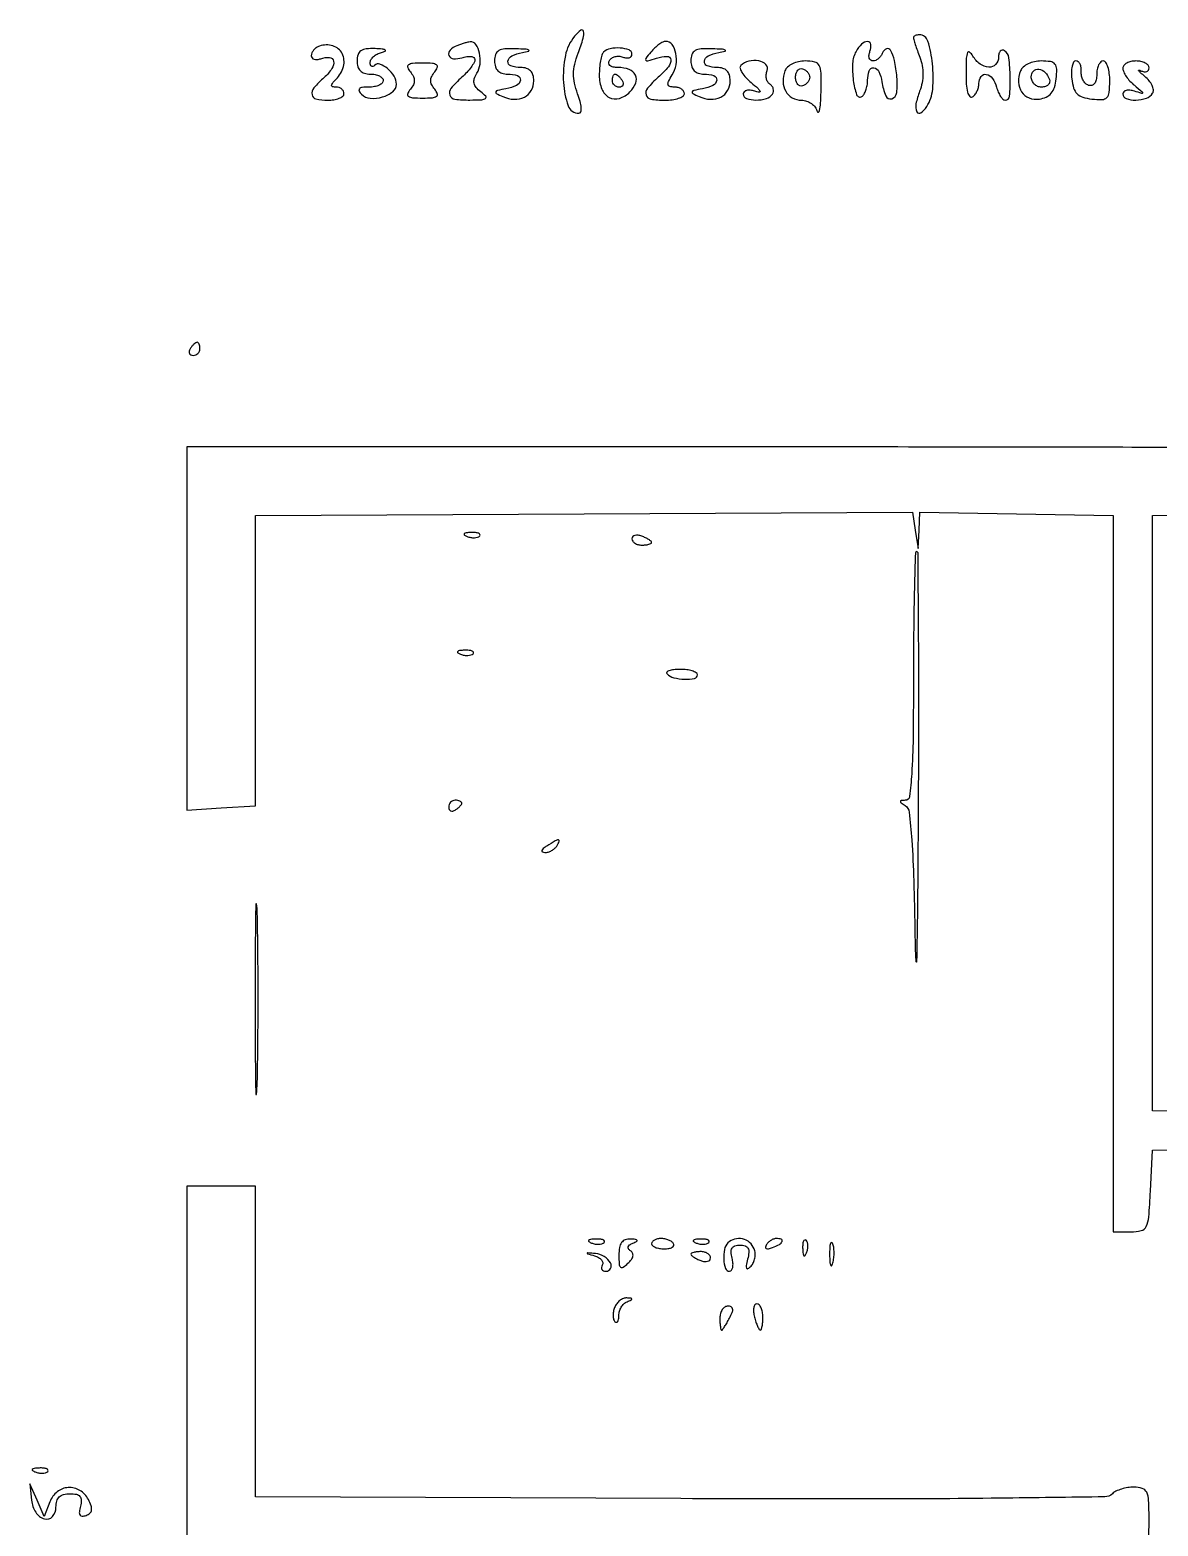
# Model space of a CAD drawing. Extents: x 11 to 385, y 23 to 483.
# Drawn here: x 11 to 183.4, y 254 to 482.7 of the extents above; entities that cross this region are included whole.
import ezdxf

# ---------------------------------------------------------------- set-up
doc = ezdxf.new("R2010")
doc.units = 0
doc.header["$MEASUREMENT"] = 0

msp = doc.modelspace()

# ---------------------------------------------------------------- linework, layer by layer
for points in [[(94.222895, 481.768572, 0.12466), (92.819582, 478.823624, 0.063368), (92.53044, 474.704375, 0.071471), (93.246184, 471.158691, 0.317274), (94.888385, 470, 0.338593), (95.17518, 470.219363, 0.082594), (95.238655, 470.851512, 0.050154), (95.079079, 471.810067, 0.023939), (94.693898, 473, -0.036), (94.215177, 474.610365, -0.057117), (94.06759, 476.039904, -0.055529), (94.246174, 477.494291, -0.031961), (94.763372, 479.184057, 0.014409), (95.553545, 481.475202, 0.128054), (95.604937, 482.532456, 0.553136), (95.178572, 482.6901, 0.055489)], [(55.25, 480.269359, 0.067646), (54.772128, 480.026189, 0.064296), (54.367188, 479.660717, 0.068987), (54.093163, 479.233591, 0.108589), (54, 478.809678, 0.168952), (54.119262, 478.466805, 0.150479), (54.431218, 478.252195, 0.107084), (54.90612, 478.209088, 0.060969), (55.467975, 478.349337, -0.109791), (56.787386, 478.545646, -0.343781), (57.41096, 477.983937, -0.196007), (57.165497, 476.84243, -0.059148), (55.976419, 475.478659, 0.031529), (54.410568, 473.870905, 0.217995), (54.114104, 472.839471, 0.311603), (54.723393, 472.19005, 0.053335), (56.5, 472, 0.038131), (57.457356, 472.073116, 0.057076), (58.265625, 472.29375, 0.074992), (58.817169, 472.617064, 0.226478), (59, 473, 0.119248), (58.907722, 473.381414, 0.100665), (58.6475, 473.70625, 0.092192), (58.25832, 473.924388, 0.081935), (57.8, 474, -0.051663), (57.257401, 474.056215, -0.354955), (57.1, 474.25, -0.180052), (57.222304, 474.578624, -0.018208), (57.8, 475.2, 0.131996), (58.921347, 477.145263, 0.183652), (58.717022, 479.125722, 0.206418), (57.297538, 480.315564, 0.157822)], [(76.25, 480.337719, 0.100001), (75.20077, 479.645989, 0.302794), (75.038565, 478.848079, 0.284451), (75.722044, 478.350736, 0.095821), (77, 478.5, -0.040043), (77.766516, 478.677284, -0.071415), (78.4125, 478.680293, -0.111926), (78.840583, 478.518743, -0.251888), (79, 478.222375, -0.131274), (78.875484, 477.756288, -0.027881), (78.4125, 477.046312, -0.027376), (77.765621, 476.259886, -0.023042), (77, 475.5, 0.031759), (75.345084, 473.799237, 0.269817), (75.160491, 472.791442, 0.282014), (75.942555, 472.165304, 0.033802), (78.25, 472.031803, 0.008468), (80.081673, 472.080759, 0.153254), (80.625876, 472.278051, 0.450437), (80.650545, 472.618068, 0.03649), (79.894092, 473.286683, -0.053383), (79.190364, 473.952277, -0.125886), (78.874472, 474.596132, -0.131772), (78.913794, 475.292958, -0.061162), (79.303239, 476.118957, 0.114646), (79.788977, 477.516739, 0.07912), (79.701957, 479.196607, 0.095683), (79.143519, 480.515774, 0.276826), (78.281385, 480.921053, 0.032666), (77.895687, 480.856431, 0.012082), (77.362344, 480.717133, 0.011914), (76.785866, 480.536617, 0.01406)], [(105.880287, 479.355754, 0.010585), (105.102452, 478.377083, 0.366552), (105.116742, 478.10411, 0.27989), (105.417524, 478.02087, 0.007877), (106.757842, 478.423142, -0.067351), (108.344987, 478.700218, -0.401292), (108.917128, 478.193426, -0.199878), (108.569784, 477.116147, -0.032204), (107, 475.5, 0.031458), (105.366815, 473.823585, 0.25208), (105.143984, 472.805966, 0.292177), (105.867782, 472.166048, 0.038879), (108, 472, 0.031626), (109.149251, 472.072766, 0.048861), (110.11875, 472.29375, 0.06271), (110.790443, 472.615738, 0.254951), (111, 473, 0.148982), (110.88379, 473.381357, 0.098773), (110.556886, 473.70625, 0.082154), (110.068236, 473.925328, 0.064471), (109.491526, 474, -0.059295), (108.773065, 474.085503, -0.29642), (108.507565, 474.366217, -0.166167), (108.583325, 474.873987, -0.020206), (109.149347, 475.867534, 0.100538), (109.730298, 477.421115, 0.087479), (109.700596, 479.160738, 0.10854), (109.119707, 480.505262, 0.241207), (108.15383, 481, 0.122004), (107.712614, 480.890713, 0.035143), (107.111039, 480.517003, 0.033095), (106.469506, 479.98504, 0.029911)], [(137.230582, 479.447544, 0.11549), (136.709467, 477.636976, 0.044463), (136.811008, 475.006545, 0.052528), (137.32174, 472.8487, 0.479054), (138.112002, 472.569221, 0.121285), (138.452994, 472.916801, 0.047999), (138.739151, 473.526984, 0.043843), (138.934319, 474.275806, 0.041857), (139, 475.059017, -0.083805), (139.244312, 476.506405, -0.348616), (139.94154, 476.948868, -0.266598), (140.726101, 476.381048, -0.069396), (141.180449, 474.828328, 0.058484), (141.762297, 472.666634, 0.392436), (142.680164, 472.231046, 0.296439), (143.446584, 473.160459, 0.051515), (143.471106, 475.549088, 0.025249), (143.106451, 478.07884, 0.085445), (142.51427, 479.632648, 0.364056), (141.876192, 479.856865, 0.220316), (141.279762, 479.25, -0.06722), (141.032632, 478.772118, -0.063745), (140.663773, 478.367188, -0.06838), (140.234364, 478.09309, -0.108313), (139.809678, 478, -0.173231), (139.467935, 478.122064, -0.149708), (139.255805, 478.440625, -0.105118), (139.216517, 478.925812, -0.059505), (139.361626, 479.5, 0.123123), (139.488642, 480.541156, 0.385503), (138.998919, 480.963182, 0.191045), (138.090082, 480.576625, 0.070341)], [(146, 481.5651, 0.073755), (146.041794, 481.283312, 0.004956), (146.286479, 480.504453, 0.007041), (146.601699, 479.579315, 0.005212), (146.975249, 478.5651, -0.045414), (147.332119, 477.288337, -0.046826), (147.447709, 475.981299, -0.046416), (147.318121, 474.665132, -0.04313), (146.947271, 473.361312, 0.040515), (146.389456, 471.438376, 0.161164), (146.53246, 470.234465, 0.471683), (147.147463, 470.076439, 0.094508), (148.03906, 471.02896, 0.119724), (148.938014, 473.691577, 0.04788), (148.905484, 477.56571, 0.047888), (148.20432, 481.028449, 0.330087), (146.893011, 482, 0.046733), (146.55122, 481.967984, 0.066699), (146.262322, 481.872248, 0.08682), (146.067431, 481.731221, 0.195222)], [(61, 478, 0.072254), (61.126841, 477.126841, 0.124864), (61.5, 476.5, 0.124864), (62.126841, 476.126841, 0.072254), (63, 476, -0.048028), (63.765418, 475.926307, -0.068025), (64.4125, 475.70625, -0.088204), (64.848523, 475.381882, -0.191087), (65, 475, -0.206135), (64.835413, 474.617743, -0.082944), (64.35375, 474.29375, -0.063259), (63.642198, 474.073425, -0.043509), (62.8, 474, 0.023345), (61.781275, 473.952409, 0.1746), (61.350302, 473.75, 0.338738), (61.305616, 473.415459, 0.06634), (61.699337, 472.900663, 0.180061), (63.014055, 472.299146, 0.089306), (64.863805, 472.494742, 0.094904), (66.441449, 473.301561, 0.231198), (67, 474.444943, 0.138182), (66.658277, 475.657831, 0.077735), (65.660112, 476.832348, 0.091424), (64.49741, 477.511861, 0.29079), (63.657991, 477.324657, -0.101436), (63.407318, 477.15927, -0.246187), (63.193285, 477.181121, -0.186262), (63.046782, 477.387212, -0.0625), (63, 477.760009, -0.140564), (63.129672, 478.212149, -0.071903), (63.514063, 478.666521, -0.062455), (64.080731, 479.054475, -0.055048), (64.75, 479.310674, 0.049066), (65.282394, 479.507227, 0.602595), (65.28821, 479.676084, 0.109045), (64.849555, 479.813383, 0.010989), (63.75, 479.883999, 0.034601), (62.385415, 479.847124, 0.126788), (61.57925, 479.554293, 0.169202), (61.145837, 478.965956, 0.075063)], [(82, 478, 0.072254), (82.126841, 477.126841, 0.124864), (82.5, 476.5, 0.124864), (83.126841, 476.126841, 0.072254), (84, 476, -0.080642), (85.495568, 475.757211, -0.353558), (85.944567, 475.055542, -0.262768), (85.364046, 474.249827, -0.064925), (83.75, 473.745492, 0.008269), (82.437676, 473.493484, 0.245429), (82.184188, 473.28529, 0.392267), (82.272589, 473.039913, 0.01417), (83.25, 472.568952, 0.090571), (85.008175, 472.13864, 0.132562), (86.559877, 472.459985, 0.150063), (87.611956, 473.471405, 0.127483), (88, 474.968615, 0.069898), (87.874653, 475.860875, 0.125268), (87.503862, 476.496077, 0.126698), (86.877988, 476.872206, 0.072395), (86, 477, -0.08094), (84.506674, 477.243334, -0.352691), (84.056783, 477.945843, -0.259516), (84.634855, 478.761821, -0.064168), (86.25, 479.294267, 0.014773), (87.22149, 479.51133, 0.674817), (87.24151, 479.659635, 0.114822), (86.826388, 479.783099, 0.004641), (85.25, 479.863818, 0.024383), (83.557998, 479.85218, 0.116792), (82.639227, 479.579844, 0.183857), (82.162495, 478.99803, 0.080876)], [(98.666667, 479.333333, 0.124971), (98.408216, 478.898972, 0.025381), (98.195833, 478.020989, 0.025302), (98.048948, 476.947565, 0.021353), (98, 475.801949, 0.093139), (98.395188, 473.69886, 0.177933), (99.518357, 472.427694, 0.203352), (101.074955, 472.281388, 0.120042), (102.695866, 473.267294, 0.103631), (103.566666, 474.599691, 0.209145), (103.517472, 475.828978, 0.192831), (102.561512, 476.697426, 0.089357), (100.881966, 477, -0.047757), (100.127908, 477.072187, -0.121131), (99.631575, 477.301001, -0.204154), (99.443696, 477.649065, -0.162858), (99.542134, 478.068174, -0.109884), (99.900093, 478.435515, -0.081902), (100.419289, 478.66489, -0.076891), (101.017004, 478.72431, -0.078162), (101.601151, 478.599558, 0.060487), (102.136572, 478.465361, 0.106442), (102.589088, 478.504982, 0.150241), (102.886291, 478.707295, 0.170338), (103, 479.031385, 0.310213), (102.555972, 479.678194, 0.074645), (101.216648, 479.975699, 0.066628), (99.686159, 479.878395, 0.148285)], [(112, 478, 0.072254), (112.126841, 477.126841, 0.124864), (112.5, 476.5, 0.124864), (113.126841, 476.126841, 0.072254), (114, 476, -0.080642), (115.495568, 475.757211, -0.353558), (115.944567, 475.055542, -0.262768), (115.364046, 474.249827, -0.064925), (113.75, 473.745492, 0.008269), (112.437676, 473.493484, 0.245429), (112.184188, 473.28529, 0.392267), (112.272589, 473.039913, 0.01417), (113.25, 472.568952, 0.090571), (115.008175, 472.13864, 0.132562), (116.559877, 472.459985, 0.150063), (117.611956, 473.471405, 0.127483), (118, 474.968615, 0.069898), (117.874653, 475.860875, 0.125268), (117.503862, 476.496077, 0.126698), (116.877988, 476.872206, 0.072395), (116, 477, -0.08094), (114.506674, 477.243334, -0.352691), (114.056783, 477.945843, -0.259516), (114.634855, 478.761821, -0.064168), (116.25, 479.294267, 0.014773), (117.22149, 479.51133, 0.674817), (117.24151, 479.659635, 0.114822), (116.826388, 479.783099, 0.004641), (115.25, 479.863818, 0.024383), (113.557998, 479.85218, 0.116792), (112.639227, 479.579844, 0.183857), (112.162495, 478.99803, 0.080876)], [(119.621616, 477.288283, 0.269452), (119.51351, 476.880254, 0.070308), (119.793137, 476.23298, 0.051916), (120.377209, 475.467717, 0.032129), (121.20495, 474.695196, -0.008728), (122.262272, 473.797145, -0.114885), (122.558676, 473.382354, -0.579408), (122.432822, 473.219724, -0.043151), (121.75, 473.375528, 0.049145), (121.0797, 473.520061, 0.085866), (120.514062, 473.4877, 0.129387), (120.141601, 473.291035, 0.209915), (120, 472.968615, 0.319763), (120.495921, 472.272453, 0.081274), (121.943033, 472.023074, 0.071819), (123.544962, 472.240544, 0.186855), (124.457295, 472.930902, 0.103611), (124.60242, 473.332096, 0.098908), (124.577909, 473.764931, 0.096804), (124.387421, 474.162562, 0.094647), (124.059986, 474.462927, -0.125083), (123.730973, 474.803354, -0.08122), (123.538534, 475.318688, -0.072801), (123.508172, 475.92591, -0.06786), (123.650663, 476.532025, 0.297385), (123.455865, 477.438378, 0.149969), (122.376291, 478.004899, 0.105101), (120.838908, 477.968164, 0.138902)], [(126.361626, 476.5, 0.097366), (126.076809, 474.863244, 0.123362), (126.480956, 473.387546, 0.135776), (127.490751, 472.372283, 0.130279), (128.895291, 472, -0.083467), (129.677865, 471.868445, -0.073607), (130.41251, 471.485937, -0.075523), (130.988561, 470.918625, -0.09697), (131.310674, 470.25, 0.483558), (131.491212, 470.170593, 0.227697), (131.667734, 470.409375, 0.031619), (131.809317, 471.530563, 0.009495), (131.883999, 473.25, 0.010862), (131.891798, 476.146306, 0.11333), (131.605593, 477.292345, 0.221501), (130.913717, 477.834216, 0.057173), (129.468615, 478, 0.055002), (128.457712, 477.888458, 0.057561), (127.511741, 477.559375, 0.06413), (126.767801, 477.074238, 0.125259)], [(154.030409, 476.190983, 0.017976), (154.08082, 474.446565, 0.048049), (154.27984, 473.22006, 0.099885), (154.596808, 472.57381, 0.384779), (155, 472.5, 0.08825), (155.382836, 472.842344, 0.053305), (155.70625, 473.359775, 0.051278), (155.925833, 473.961978, 0.061875), (156, 474.559017, -0.152564), (156.335475, 475.632883, -0.300761), (157.130482, 475.95125, -0.1883), (158.084045, 475.332419, -0.092041), (158.710251, 474, 0.034464), (158.967966, 473.234334, 0.046292), (159.309743, 472.5875, 0.054541), (159.679304, 472.137524, 0.196012), (160.016631, 472, 0.390223), (160.683701, 472.614126, 0.02451), (160.78152, 475.525299, 0.025656), (160.583413, 478.489985, 0.228664), (159.9, 479.561803, 0.160868), (159.558923, 479.643311, 0.191006), (159.264375, 479.49668, 0.125259), (159.0652, 479.116158, 0.058314), (159, 478.559017, -0.193484), (158.560729, 477.466351, -0.217063), (157.514116, 477.049761, -0.148706), (156.169678, 477.531292, -0.101397), (155.080099, 478.75, 0.082085), (154.585929, 479.347269, 0.513423), (154.261509, 479.270323, 0.088374), (154.079339, 478.427927, 0.007407)], [(162.361626, 476.5, 0.097771), (162.058151, 474.747682, 0.142241), (162.527793, 473.261246, 0.156921), (163.672917, 472.352374, 0.125817), (165.245529, 472.179863, 0.072113), (166.300162, 472.488884, 0.111625), (167.051833, 473.061898, 0.098707), (167.542635, 473.95956, 0.047289), (167.816422, 475.25, 0.031119), (167.895669, 476.762688, 0.172339), (167.619733, 477.515805, 0.184891), (166.943644, 477.896307, 0.036757), (165.535038, 478, 0.05363), (164.498712, 477.888522, 0.05687), (163.531253, 477.559375, 0.063636), (162.772281, 477.074339, 0.127848)], [(170.183578, 475.25, 0.046929), (170.476032, 473.866688, 0.121406), (171, 473, 0.121406), (171.866688, 472.476032, 0.046929), (173.25, 472.183578, 0.032648), (174.814281, 472.106417, 0.194761), (175.551595, 472.41875, 0.173213), (175.91289, 473.181481, 0.024843), (176, 474.933578, 0.030926), (175.927269, 476.108319, 0.04793), (175.70625, 477.099238, 0.061214), (175.384449, 477.78722, 0.258275), (175, 478, 0.197505), (174.617971, 477.842969, 0.086035), (174.29375, 477.388021, 0.065972), (174.073574, 476.714077, 0.046036), (174, 475.916667, -0.052338), (173.914873, 475.105642, -0.110801), (173.652915, 474.534248, -0.162528), (173.248119, 474.258503, -0.154946), (172.75, 474.274295, -0.110135), (172.2828, 474.566248, -0.075877), (171.907986, 475.068171, -0.070813), (171.679515, 475.696866, -0.073015), (171.638889, 476.357629, 0.056241), (171.621292, 476.985949, 0.080413), (171.456356, 477.517553, 0.10434), (171.175715, 477.87233, 0.175164), (170.822467, 478, 0.269209), (170.479297, 477.800794, 0.072784), (170.240727, 477.192187, 0.053103), (170.131642, 476.303721, 0.032667)], [(178, 476.860243, 0.110521), (178.120301, 476.322647, 0.038874), (178.514062, 475.631737, 0.036314), (179.08034, 474.914484, 0.035196), (179.75, 474.278608, -0.002331), (180.910518, 473.313304, -0.221601), (181, 473.12132, -0.500939), (180.89057, 473.039503, -0.004461), (179.75, 473.38698, 0.049331), (179.079725, 473.527084, 0.085743), (178.514062, 473.491064, 0.128632), (178.141427, 473.292055, 0.209073), (178, 472.968615, 0.320303), (178.512087, 472.251248, 0.08834), (179.961848, 472.025219, 0.075713), (181.585214, 472.308391, 0.175104), (182.541121, 473.066535, 0.170223), (182.655438, 473.586625, 0.078281), (182.463171, 474.262639, 0.063962), (182.009204, 474.984977, 0.049594), (181.350138, 475.640692, -0.009951), (180.700353, 476.192058, -0.061522), (180.410665, 476.519456, -0.651612), (180.463425, 476.60483, -0.082966), (180.75, 476.51514, 0.069497), (181.228223, 476.351286, 0.130653), (181.632812, 476.379047, 0.172336), (181.899062, 476.589838, 0.140875), (182, 476.940983, 0.182172), (181.847664, 477.345219, 0.09101), (181.4125, 477.688914, 0.070927), (180.765275, 477.92177, 0.050979), (180, 478, 0.055038), (179.234922, 477.915528, 0.07465), (178.5875, 477.665196, 0.094147), (178.153176, 477.295104, 0.170972)], [(69.138321, 476.333333, -0.057146), (69.594924, 475.63421, -0.116622), (69.744889, 475, -0.116622), (69.594924, 474.36579, -0.057146), (69.138321, 473.666667, 0.075443), (68.739171, 473.003977, 0.348346), (68.85415, 472.602433, 0.140685), (69.476445, 472.380917, 0.015612), (71, 472.333333, 0.015612), (72.523555, 472.380917, 0.140685), (73.14585, 472.602433, 0.348346), (73.260829, 473.003977, 0.075443), (72.861679, 473.666667, -0.057146), (72.405076, 474.36579, -0.116622), (72.255111, 475, -0.116622), (72.405076, 475.63421, -0.057146), (72.861679, 476.333333, 0.075443), (73.260829, 476.996023, 0.348346), (73.14585, 477.397567, 0.140685), (72.523555, 477.619083, 0.015612), (71, 477.666667, 0.015612), (69.476445, 477.619083, 0.140685), (68.85415, 477.397567, 0.348346), (68.739171, 476.996023, 0.075443)], [(101.5, 475, -0.082592), (101.656512, 474.6179, -0.161196), (101.6254, 474.29375, -0.182303), (101.413961, 474.078288, -0.108972), (101.059017, 474, -0.093332), (100.654762, 474.076123, -0.09642), (100.311086, 474.29375, -0.099167), (100.081062, 474.618444, -0.105053), (100, 475, -0.042167), (100.032345, 475.382849, -0.061769), (100.129539, 475.70625, -0.081139), (100.272352, 475.92554, -0.210953), (100.440983, 476, -0.151918), (100.65171, 475.934461, -0.038439), (100.933975, 475.70625, -0.035638), (101.231006, 475.382774, -0.029505)], [(130.15, 475.5, -0.102038), (130.069583, 475.110048, -0.070382), (129.834219, 474.723802, -0.066918), (129.485911, 474.399741, -0.073624), (129.075, 474.191667, -0.159683), (128.666526, 474.189601, -0.143818), (128.315781, 474.428177, -0.107546), (128.079656, 474.888977, -0.064908), (128, 475.5, -0.064908), (128.079656, 476.111023, -0.107546), (128.315781, 476.571823, -0.143818), (128.666526, 476.810399, -0.159683), (129.075, 476.808333, -0.073624), (129.485911, 476.600259, -0.066918), (129.834219, 476.276198, -0.070382), (130.069583, 475.889952, -0.102038)], [(166.770833, 475.1875, -0.134046), (166.795817, 474.735738, -0.144529), (166.585286, 474.348828, -0.119977), (166.158616, 474.089234, -0.077096), (165.583333, 474, -0.099038), (164.979073, 474.120875, -0.097945), (164.465104, 474.465104, -0.097945), (164.120875, 474.979073, -0.099038), (164, 475.583333, -0.190724), (164.346973, 476.459866, -0.244413), (165.153639, 476.742973, -0.165501), (166.122932, 476.250696, -0.113253)], [(35.5, 434, 0.082592), (35.343488, 433.6179, 0.161196), (35.3746, 433.29375, 0.182303), (35.586039, 433.078288, 0.108972), (35.940983, 433, 0.093332), (36.345238, 433.076123, 0.09642), (36.688914, 433.29375, 0.099167), (36.918938, 433.618444, 0.105053), (37, 434, 0.042167), (36.967655, 434.382849, 0.061769), (36.870461, 434.70625, 0.081139), (36.727648, 434.92554, 0.210953), (36.559017, 435, 0.151918), (36.34829, 434.934461, 0.038439), (36.066025, 434.70625, 0.035638), (35.768994, 434.382774, 0.029505)], [(77.8125, 405.316886, 0.051402), (78.359369, 405.160852, 0.05415), (78.916927, 405.123424, 0.060344), (79.402231, 405.202593, 0.126455), (79.729167, 405.395833, 0.296942), (79.77538, 405.614691, 0.208169), (79.592839, 405.799335, 0.077125), (79.112848, 405.910055, 0.028489), (78.416667, 405.921053, 0.018894), (77.670344, 405.862007, 0.168741), (77.37858, 405.720685, 0.470617), (77.395823, 405.538436, 0.054073)], [(103, 404.968615, 0.152681), (103.115494, 404.599211, 0.098158), (103.440625, 404.284531, 0.08088), (103.926468, 404.07223, 0.062722), (104.5, 404, 0.024748), (105.074824, 404.028469, 0.039339), (105.559375, 404.115447, 0.046727), (105.903916, 404.241071, 0.289661), (106, 404.393011, 0.222225), (105.912889, 404.579329, 0.030693), (105.559375, 404.839659, 0.030395), (105.074558, 405.112506, 0.02136), (104.5, 405.361626, 0.055937), (103.925634, 405.511135, 0.100118), (103.440625, 405.483616, 0.147206), (103.122486, 405.289193, 0.184534)], [(146, 384, -0.002909), (145.944842, 374.520505, -0.013502), (145.733351, 369.049796, -0.014518), (145.402767, 365.56847, -0.37493), (144.75, 364.984687, 0.022394), (144.136756, 364.949676, 0.377018), (144.009199, 364.812177, 0.248974), (144.112149, 364.605011, 0.013909), (144.728644, 364.188869, -0.227446), (145.354094, 363.185859, -0.009686), (145.743588, 358.913692, -0.011174), (146.049986, 352.69116, -0.003129), (146.250543, 342.954182, 0.018337), (146.38463, 340.327557, 0.944563), (146.524658, 340.331853, 0.004327), (146.665904, 348.321127, 0.000839), (146.771898, 362.75, 0.001164), (146.823435, 378.183887, 0.001942), (146.78612, 391.176562, 0.000152), (146.704085, 402.797413, 0.412059), (146.5, 403, 0.405736), (146.29586, 402.801701, 0.00068), (146.146875, 397.41875, 0.004111), (146.035932, 391.28552, 0.002466)], [(76.8125, 387.316886, 0.051402), (77.359369, 387.160852, 0.05415), (77.916927, 387.123424, 0.060344), (78.402231, 387.202593, 0.126455), (78.729167, 387.395833, 0.296942), (78.77538, 387.614691, 0.208169), (78.592839, 387.799335, 0.077125), (78.112848, 387.910055, 0.028489), (77.416667, 387.921053, 0.018894), (76.670344, 387.862007, 0.168741), (76.37858, 387.720685, 0.470617), (76.395823, 387.538436, 0.054073)], [(108.353704, 384.312962, 0.136759), (109.394868, 383.725694, 0.052637), (111.05393, 383.49772, 0.05645), (112.549797, 383.619756, 0.358417), (113, 384.167119, 0.264744), (112.817497, 384.487639, 0.058276), (112.216667, 384.755341, 0.046131), (111.355, 384.939479, 0.029593), (110.333333, 385, 0.024335), (109.355653, 384.952388, 0.059251), (108.651817, 384.798183, 0.146285), (108.336938, 384.571214, 0.376725)], [(75, 363.940983, 0.108972), (75.078288, 363.586039, 0.182303), (75.29375, 363.3746, 0.161196), (75.6179, 363.343488, 0.082592), (76, 363.5, 0.029505), (76.382774, 363.768994, 0.035638), (76.70625, 364.066025, 0.038439), (76.934461, 364.34829, 0.151918), (77, 364.559017, 0.210953), (76.92554, 364.727648, 0.081139), (76.70625, 364.870461, 0.061769), (76.382849, 364.967655, 0.042167), (76, 365, 0.105053), (75.618444, 364.918938, 0.099167), (75.29375, 364.688914, 0.09642), (75.076123, 364.345238, 0.093332)], [(90, 358, 0.027275), (89.445888, 357.597454, 0.147021), (89.239151, 357.292684, 0.37991), (89.327599, 357.095709, 0.102799), (89.690983, 357.015313, 0.074131), (90.192374, 357.083483, 0.053889), (90.713662, 357.298248, 0.054031), (91.175433, 357.618541, 0.075854), (91.5, 358, 0.034464), (91.886554, 358.734105, 0.541951), (91.758161, 358.931144, 0.136158), (91.281145, 358.798791, 0.008108)], [(45.435703, 334.5, 0.000987), (45.454464, 325.180655, 0.00515), (45.527812, 320.047027, 0.937222), (45.634292, 320.042744, 0.020409), (45.747807, 321.809027, 0.003639), (45.844619, 327.824996, 0.002213), (45.875816, 334.9365, 0.002218), (45.844253, 341.989301, 0.003919), (45.746768, 347.809027, 0.029954), (45.633974, 349.141028, 0.919461), (45.52665, 349.134527, 0.004847), (45.454086, 343.828441, 0.001005)], [(96.8125, 297.316886, 0.051402), (97.359369, 297.160852, 0.05415), (97.916927, 297.123424, 0.060344), (98.402231, 297.202593, 0.126455), (98.729167, 297.395833, 0.296942), (98.77538, 297.614691, 0.208169), (98.592839, 297.799335, 0.077125), (98.112848, 297.910055, 0.028489), (97.416667, 297.921053, 0.018894), (96.670344, 297.862007, 0.168741), (96.37858, 297.720685, 0.470617), (96.395823, 297.538436, 0.054073)], [(101, 295.460573, 0.015236), (101.041802, 294.089119, 0.196783), (101.259836, 293.637225, 0.346655), (101.641998, 293.612245, 0.036518), (102.389335, 294.210573, 0.047425), (102.906972, 294.791443, 0.108962), (103.142414, 295.324304, 0.16029), (103.088527, 295.775418, 0.144421), (102.776183, 296.128949, -0.101714), (102.468348, 296.423321, -0.229871), (102.420375, 296.734158, -0.169282), (102.642775, 297.036542, -0.055746), (103.136847, 297.300002, 0.023718), (103.709835, 297.559972, 0.438953), (103.757373, 297.731622, 0.232968), (103.5442, 297.864069, 0.013273), (102.75, 297.921053, 0.099948), (101.962045, 297.798617, 0.150925), (101.414511, 297.379803, 0.112721), (101.098215, 296.618437, 0.042336)], [(106, 297.214286, 0.223398), (106.14145, 296.913499, 0.076248), (106.565933, 296.659375, 0.057994), (107.188845, 296.486054, 0.0389), (107.926581, 296.428571, 0.039538), (108.631456, 296.484398, 0.085489), (109.144585, 296.659375, 0.161426), (109.385718, 296.917433, 0.251349), (109.367564, 297.214286, 0.106803), (109.077588, 297.515511, 0.051141), (108.601322, 297.769196, 0.04742), (108.028204, 297.941764, 0.049465), (107.440983, 298, 0.05256), (106.889664, 297.941884, 0.072414), (106.423289, 297.769196, 0.092326), (106.110023, 297.514141, 0.177669)], [(112.8125, 297.316886, 0.051402), (113.359369, 297.160852, 0.05415), (113.916927, 297.123424, 0.060344), (114.402231, 297.202593, 0.126455), (114.729167, 297.395833, 0.296942), (114.77538, 297.614691, 0.208169), (114.592839, 297.799335, 0.077125), (114.112848, 297.910055, 0.028489), (113.416667, 297.921053, 0.018894), (112.670344, 297.862007, 0.168741), (112.37858, 297.720685, 0.470617), (112.395823, 297.538436, 0.054073)], [(117.666667, 297.333333, 0.148359), (117.130768, 296.330628, 0.062963), (117.022319, 294.794849, 0.069717), (117.289335, 293.439172, 0.319532), (117.90638, 293, 0.24384), (118.210205, 293.157535, 0.106581), (118.392877, 293.5875, 0.070464), (118.424365, 294.233678, 0.040966), (118.289749, 295, -0.048325), (118.140287, 295.930877, -0.152876), (118.289105, 296.536964, -0.183508), (118.732603, 296.883759, -0.075308), (119.5, 297, -0.076059), (120.284606, 296.879952, -0.194053), (120.721439, 296.52162, -0.14946), (120.853454, 295.882638, -0.04072), (120.672581, 294.85595, 0.014405), (120.441745, 293.856441, 0.163596), (120.492068, 293.459667, 0.456411), (120.715714, 293.399219, 0.048294), (121.188732, 293.788732, 0.089367), (121.555797, 294.317136, 0.062824), (121.772585, 295.009616, 0.061337), (121.813819, 295.753251, 0.07496), (121.664167, 296.432783, 0.128396), (120.974797, 297.394742, 0.118556), (119.882946, 297.932425, 0.119877), (118.675852, 297.911859, 0.133216)], [(123.507079, 297.011454, 0.1144), (123.393111, 296.674071, 0.32948), (123.512472, 296.474315, 0.155351), (123.868281, 296.443138, 0.036408), (124.448062, 296.618443, 0.029964), (125.51997, 297.105273, 0.168622), (125.942608, 297.558518, 0.444011), (125.798253, 297.882327, 0.079093), (125.059017, 298, 0.088797), (124.65395, 297.927491, 0.053277), (124.21498, 297.709615, 0.051183), (123.810572, 297.389589, 0.061454)], [(129.078947, 296.416667, 0.018894), (129.137993, 295.670344, 0.168741), (129.279315, 295.37858, 0.470617), (129.461564, 295.395823, 0.054073), (129.683114, 295.8125, 0.051402), (129.839148, 296.359369, 0.05415), (129.876576, 296.916927, 0.060344), (129.797407, 297.402231, 0.126455), (129.604167, 297.729167, 0.296942), (129.385309, 297.77538, 0.208169), (129.200665, 297.592839, 0.077125), (129.089945, 297.112848, 0.028489)], [(133.194949, 295.5, 0.012823), (133.235556, 294.431793, 0.080377), (133.356533, 293.900903, 0.597527), (133.51666, 293.883358, 0.087174), (133.692991, 294.269032, 0.037336), (133.832894, 295.036634, 0.029507), (133.872264, 295.880008, 0.030339), (133.814405, 296.671085, 0.06278), (133.655937, 297.269032, 0.31318), (133.47713, 297.386009, 0.333666), (133.315079, 297.257153, 0.052471), (133.212705, 296.580113, 0.014395)], [(97.262243, 295.3669, -0.05636), (97.894712, 295.100518, -0.092617), (98.339019, 294.729358, -0.12997), (98.528869, 294.317207, -0.183712), (98.453226, 293.924318, 0.101241), (98.323895, 293.571964, 0.177693), (98.385339, 293.271518, 0.167471), (98.631536, 293.070182, 0.088638), (99.024316, 293, 0.277595), (99.730457, 293.424775, 0.262229), (99.709154, 294.269222, 0.12108), (98.74648, 295.244064, 0.113122), (97.417134, 295.692582, 0.001377), (96.26474, 295.805139, 0.315229), (96.175709, 295.75462, 0.459321), (96.208594, 295.680429, 0.001596)], [(112, 295.606989, 0.222225), (112.087111, 295.420671, 0.030693), (112.440625, 295.160341, 0.030395), (112.925442, 294.887494, 0.02136), (113.5, 294.638374, 0.055937), (114.074366, 294.488865, 0.100118), (114.559375, 294.516384, 0.147206), (114.877514, 294.710807, 0.184534), (115, 295.031385, 0.152681), (114.884506, 295.400789, 0.098158), (114.559375, 295.715469, 0.08088), (114.073532, 295.92777, 0.062722), (113.5, 296, 0.024748), (112.925176, 295.971531, 0.039339), (112.440625, 295.884553, 0.046727), (112.096084, 295.758929, 0.289661)], [(100.345077, 287.456872, 0.045168), (100.164704, 286.820352, 0.050128), (100.110032, 286.183873, 0.056457), (100.179658, 285.639794, 0.137182), (100.376461, 285.290205, 0.208648), (100.610988, 285.198159, 0.243994), (100.816836, 285.314935, 0.106677), (100.957153, 285.683705, 0.037777), (101, 286.25, -0.072204), (101.09334, 286.892993, -0.062877), (101.367188, 287.516393, -0.06555), (101.772005, 288.026936, -0.096788), (102.25, 288.337719, 0.01027), (102.89123, 288.611907, 0.30932), (102.97782, 288.754345, 0.36718), (102.873211, 288.864951, 0.011982), (102.218615, 288.921053, 0.11028), (101.684501, 288.835877, 0.071509), (101.139692, 288.523515, 0.066477), (100.667271, 288.040853, 0.068987)], [(116.428571, 285.833333, 0.012834), (116.446615, 285.130462, 0.021123), (116.502165, 284.538542, 0.016521), (116.580216, 284.080696, 0.356244), (116.679102, 284, 0.239573), (116.815794, 284.069483, 0.009665), (117.144258, 284.538542, 0.015117), (117.51665, 285.13075, 0.009928), (117.910803, 285.833333, 0.027809), (118.314791, 286.700912, 0.12972), (118.381446, 287.243702, 0.25027), (118.15877, 287.551509, 0.114004), (117.660272, 287.666667, 0.147121), (117.190563, 287.525401, 0.099055), (116.790384, 287.128125, 0.082795), (116.52061, 286.534202, 0.06538)], [(121.710251, 286, 0.016817), (121.938458, 285.233613, 0.025621), (122.192243, 284.5875, 0.023188), (122.439563, 284.102864, 0.269386), (122.616631, 284, 0.326917), (122.766282, 284.109555, 0.029396), (122.887385, 284.5875, 0.029316), (122.972329, 285.233356, 0.018041), (123, 286, 0.043375), (122.933456, 286.765641, 0.063112), (122.733751, 287.4125, 0.082769), (122.440102, 287.850443, 0.206609), (122.09362, 288, 0.24384), (121.789795, 287.842465, 0.106581), (121.607123, 287.4125, 0.070464), (121.575635, 286.766322, 0.040966)], [(11.8125, 262.316886, 0.051402), (12.359369, 262.160852, 0.05415), (12.916927, 262.123424, 0.060344), (13.402231, 262.202593, 0.126455), (13.729167, 262.395833, 0.296942), (13.77538, 262.614691, 0.208169), (13.592839, 262.799335, 0.077125), (13.112848, 262.910055, 0.028489), (12.416667, 262.921053, 0.018894), (11.670344, 262.862007, 0.168741), (11.37858, 262.720685, 0.470617), (11.395823, 262.538436, 0.054073)], [(11.259963, 258.010216, 0.118002), (11.899618, 256.149, 0.182707), (13.243761, 255.141061, 0.290457), (14.459442, 255.495068, 0.182506), (15, 256.926676, -0.067373), (15.126689, 257.862616, -0.132428), (15.505222, 258.505115, -0.130331), (16.1603, 258.876596, -0.064253), (17.116631, 259, -0.047969), (18.118867, 258.903627, -0.172073), (18.664488, 258.582076, -0.184185), (18.86418, 258.005035, -0.056222), (18.729816, 257.074818, 0.034793), (18.567481, 256.213178, 0.169116), (18.673598, 255.735044, 0.269508), (19.009552, 255.555493, 0.082871), (19.594871, 255.674779, 0.090318), (20.179855, 256.030668, 0.176836), (20.435031, 256.504451, 0.124129), (20.367329, 257.159379, 0.035364), (19.946502, 258.099961, 0.131869), (18.635493, 259.497053, 0.154816), (16.881718, 259.940674, 0.155123), (15.195501, 259.29202, 0.132478), (14.065628, 257.75), (13.195703, 255.5), (12.107814, 258), (11.019926, 260.5)]]:
    msp.add_lwpolyline(points, format="xyb", close=True)
for points in [[(196.024786, 418.747373, 0.003865), (173.831615, 418.95671, 0.000426), (122.968615, 419), (35, 419), (34.998637, 391.25), (34.997273, 363.5), (40.248637, 363.827581), (45.5, 364.155162), (45.5, 386.327581), (45.5, 408.5), (95.682689, 408.759211), (145.865378, 409.018423), (146.282857, 406.259211), (146.700336, 403.5), (146.850168, 406.276733), (147, 409.053466), (161.75, 408.776733), (176.5, 408.5), (176.5, 353.749897), (176.5, 298.999794), (179.202283, 298.999897, 0.064749), (180.790179, 299.206454, 0.219583), (181.575325, 299.855755, 0.093116), (181.95621, 301.277137, 0.00713), (182.202283, 305.25), (182.5, 311.5), (211.25, 311.765335)], [(181.936587, 252.042061, 0.010718), (182, 255, 0.010718), (181.936587, 257.957939, 0.097373), (181.635, 259.206522, 0.209687), (180.9666, 259.800214, 0.078382), (179.7, 260, 0.038873), (178.745527, 259.925682, 0.035075), (177.779713, 259.704088, 0.036854), (176.941282, 259.379538, 0.085808), (176.39264, 258.99264, -0.195327), (175.24743, 258.50899, -0.000609), (159.153205, 258.30637, -0.002792), (138.896216, 258.18914, -0.001041), (110.44264, 258.24264), (45.5, 258.5), (45.5, 282.250427), (45.5, 306.000853), (40.25, 306.000427), (35, 306), (35, 198.5)]]:
    msp.add_lwpolyline(points, format="xyb")
msp.add_lwpolyline([(195.5, 317.290464), (182.5, 317.5), (182.5, 363), (182.5, 408.5), (196.615726, 408.776638)])

doc.saveas('drawing.dxf')
